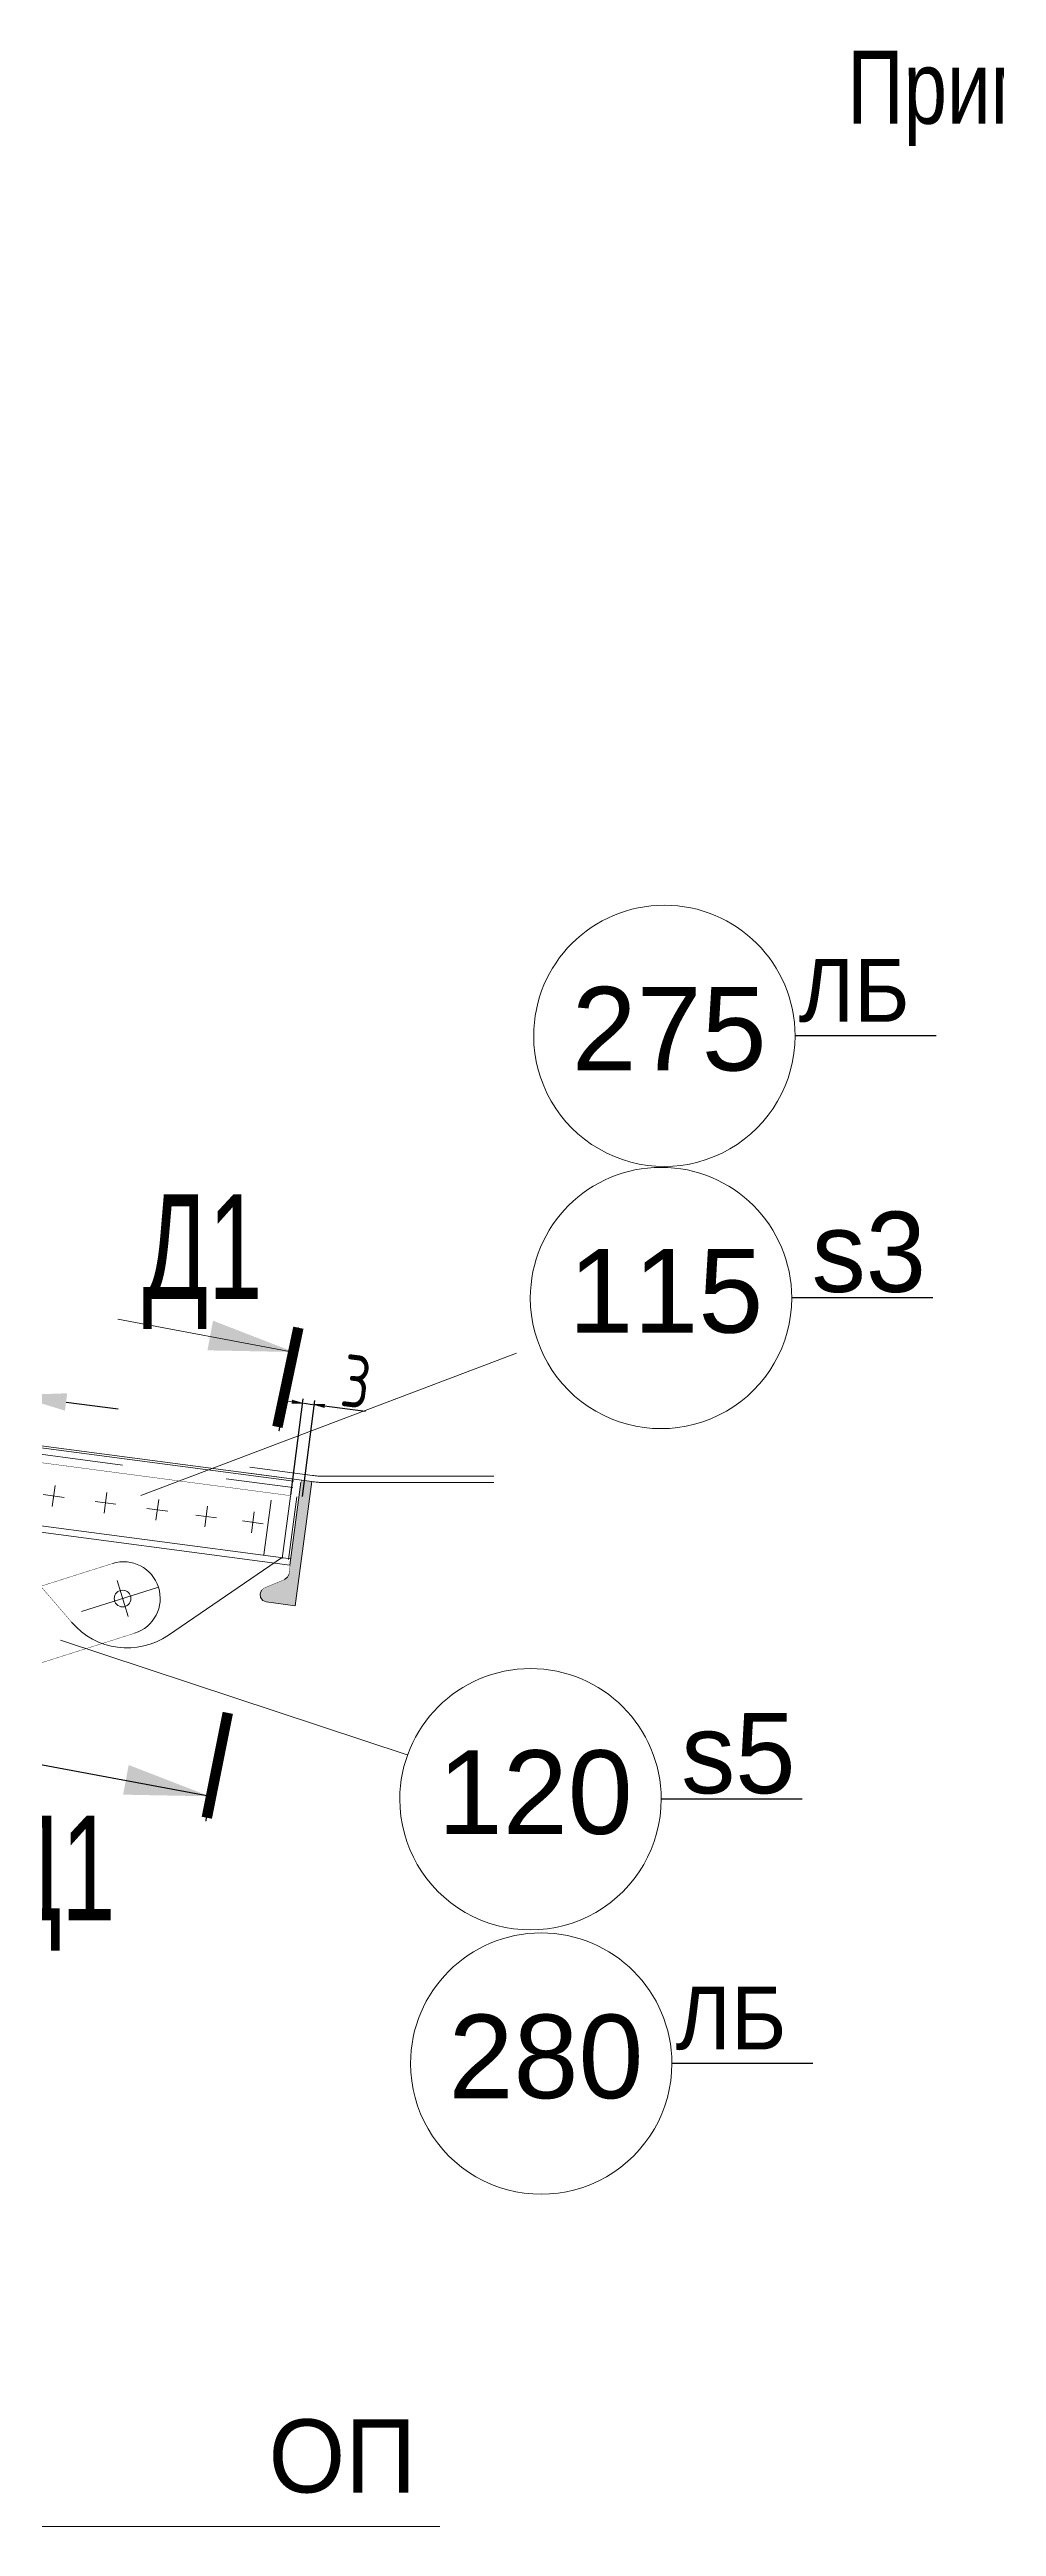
# Model space of a CAD drawing. Header units: millimetres. Extents: x 42007 to 66124, y -556 to 6894.
# Drawn here: x 61987 to 62440, y 3520 to 4705 of the extents above; entities that cross this region are included whole.
import ezdxf
from ezdxf.enums import TextEntityAlignment as Align

# ---------------------------------------------------------------- set-up
doc = ezdxf.new("R2010")
doc.units = ezdxf.units.MM
for name, pattern in [('K5LT32769', [0]), ('K5LT32782', [150, 100, -50]), ('K5LT32784', [95.25, 63.5, -31.75]), ('K5LT32790', [520, 450, -30, 10, -30]), ('K5LT_BASIC', [0]), ('K5LT_THIN', [0])]:
    doc.linetypes.add(name, pattern=pattern)
doc.layers.get('Defpoints').update_dxf_attribs({"color": 250})
doc.layers.add('pen_7', color=1, linetype='Continuous')
doc.styles.add('KDIMTEXTSTYLE', font='GOST_AU.SHX', dxfattribs={"width": 0.96, "oblique": 15, "height": 5})
doc.styles.add('style5', font='arial.ttf', dxfattribs={"height": 3})
doc.dimstyles.new('ISO-10', dxfattribs={"dimscale": 10, "dimtxt": 2.5, "dimasz": 2.5, "dimexe": 1.25, "dimexo": 0, "dimtad": 1, "dimdec": 0, "dimtxsty": 'Standard', "dimcen": 2.5, "dimclrd": 7, "dimclre": 7, "dimclrt": 6, "dimadec": 0, "dimazin": 0, "dimtfac": 1, "dimtdec": 0, "dimtmove": 0, "dimatfit": 3, "dimfxl": 1, "dimarcsym": 0})
doc.dimstyles.new('KDIMSTYLE (1.00)', dxfattribs={"dimtxt": 5, "dimasz": 1, "dimexe": 2, "dimexo": 0, "dimgap": 1, "dimtad": 1, "dimtxsty": 'KDIMTEXTSTYLE', "dimsah": 1, "dimcen": 0, "dimdle": 1, "dimadec": 0, "dimazin": 0, "dimtfac": 0.667, "dimtmove": 0, "dimatfit": 3, "dimfxl": 1, "dimtvp": 1, "dimtolj": 1, "dimtzin": 0, "dimarcsym": 0})

# ---------------------------------------------------------------- blocks, each defined once
blk = doc.blocks.new('KDIMARROW_02')
blk.add_hatch(color=0).paths.add_polyline_path([(4.5, 0), (5, 0.7), (0, 0), (5, -0.7)])
at = {"color": 0, "linetype": 'K5LT_THIN', "lineweight": 18}
for p, q in [((0, 0), (-1, 0)), ((5, 0.7), (0, 0)), ((0, 0), (5, -0.7)), ((0, 0), (7, 0)), ((4.5, 0), (5, 0.7)), ((5, -0.7), (4.5, 0))]:
    blk.add_line(p, q, dxfattribs=at)
blk = doc.blocks.new('*D444')
at = {"color": 0, "lineweight": -2, "transparency": 16777216}
for p, q in [((62102.5, 4013.6), (62108.4, 4059.6)), ((62108.1, 4012.9), (62114, 4058.9)), ((62109.1, 4057.5), (62112.7, 4057)), ((62113.7, 4056.9), (62138.3, 4053.7))]:
    blk.add_line(p, q, dxfattribs=at)
at = {"layer": 'Defpoints', "color": 0, "transparency": 16777216}
for p in [(62113.7, 4056.9), (62102.5, 4013.6), (62108.1, 4012.9)]:
    blk.add_point(p, dxfattribs=at)
at = {"color": 0, "lineweight": -2, "transparency": 16777216}
for p, rotation in [((62108.1, 4057.6), 172.6922035990746), ((62113.7, 4056.9), 352.6922035990746)]:
    blk.add_blockref('KDIMARROW_02', p, dxfattribs=dict(at, rotation=rotation))
at = {"color": 7, "transparency": 16777216, "insert": (62133.9, 4067.9), "char_height": 5, "attachment_point": 5, "rotation": 352.6922, "style": 'KDIMTEXTSTYLE'}
blk.add_mtext('\\A1;\\H25.0;\\W0.965;\\Q0;\\Q0;3\\H25.0;\\W0.965;\\Q0;', dxfattribs=at)
blk = doc.blocks.new('*D453')
at = {"color": 7, "lineweight": -2, "transparency": 16777216}
for p, q in [((61937.9, 4065.7), (61884.2, 4072.8)), ((61956.7, 4017.4), (61964.3, 4074.8)), ((61964.3, 4016.4), (61971.9, 4073.8)), ((61970.3, 4061.4), (61962.7, 4062.4)), ((61995.1, 4058.1), (62019.9, 4054.9))]:
    blk.add_line(p, q, dxfattribs=at)
at = {"color": 7, "transparency": 16777216}
for points in [[(61938.4, 4069.8), (61937.3, 4061.6), (61962.7, 4062.4)], [(61995.6, 4062.3), (61994.5, 4054), (61970.3, 4061.4)]]:
    blk.add_solid(points, dxfattribs=at)
at = {"layer": 'Defpoints', "color": 0, "transparency": 16777216}
for p in [(61962.7, 4062.4), (61956.7, 4017.4), (61964.3, 4016.4)]:
    blk.add_point(p, dxfattribs=at)
at = {"color": 6, "transparency": 16777216, "insert": (61901.1, 4089.5), "char_height": 25, "attachment_point": 5, "rotation": 352.4645}
blk.add_mtext('8', dxfattribs=at)

msp = doc.modelspace()

# ---------------------------------------------------------------- hatches: boundary and pattern name
for points in [[(62065.336, 4097.028), (62062.672, 4082.827), (62103.974, 4082.048)], [(62112.572, 4020.143), (62107.616, 4020.798), (62101.683, 3975.947), (62100.988, 3974.274), (62099.55, 3973.172), (62089.946, 3969.201), (62088.508, 3968.099), (62087.814, 3966.426), (62088.049, 3964.629), (62089.152, 3963.191), (62090.825, 3962.497), (62104.704, 3960.661)], [(62024.996, 3884.479), (62022.333, 3870.279), (62063.635, 3869.5)]]:
    msp.add_hatch(color=7).paths.add_polyline_path(points)

# ---------------------------------------------------------------- linework, layer by layer
at = {"color": 0}
for p, q in [((62411.206, 4233.299), (62343.716, 4233.299)), ((62409.592, 4107.886), (62342.103, 4107.886)), ((62347.175, 3868.065), (62279.685, 3868.065)), ((62352.288, 3741.634), (62284.799, 3741.634))]:
    msp.add_line(p, q, dxfattribs=at)
at = {"color": 7, "linetype": 'K5LT32769', "lineweight": 18}
for p, q in [((61031.111, 4162.1), (62103.941, 4020.183)), ((61031.242, 4163.092), (62104.072, 4021.175)), ((62102.525, 3983.048), (60984.6, 4130.931)), ((62102.131, 3980.074), (60984.6, 4127.904)), ((62104.431, 4081.871), (62019.81, 4097.744)), ((62210.489, 4081.414), (62030.753, 4013.351)), ((61989.786, 4018.106), (61988.474, 4008.192)), ((62082.572, 4024.019), (62112.572, 4020.05)), ((62082.966, 4026.993), (62112.966, 4023.024)), ((62107.377, 4019.729), (62102.131, 3980.074)), ((62104.704, 3960.661), (62112.572, 4020.143)), ((62116.077, 4022.692), (62199.572, 4022.692)), ((62116.077, 4019.692), (62199.572, 4019.692)), ((61984.173, 4013.805), (61994.087, 4012.493)), ((62008.957, 4010.526), (62018.871, 4009.215)), ((62014.57, 4014.827), (62013.258, 4004.914)), ((62033.741, 4007.248), (62043.655, 4005.936)), ((62039.354, 4011.549), (62038.042, 4001.635)), ((62062.744, 4008.27), (62061.432, 3998.357)), ((62085.049, 4005.504), (62083.737, 3995.591)), ((62057.131, 4003.969), (62067.045, 4002.658)), ((62079.436, 4001.203), (62089.35, 3999.892)), ((62098.5, 3983.89), (62044.041, 3946.635)), ((62024.719, 3955.496), (62019.461, 3972.711)), ((62100.988, 3974.274), (62099.55, 3973.172)), ((62101.683, 3975.947), (62100.988, 3974.274)), ((62088.508, 3968.099), (62087.814, 3966.426)), ((62087.814, 3966.426), (62088.049, 3964.629)), ((62088.049, 3964.629), (62089.152, 3963.191)), ((62089.152, 3963.191), (62090.825, 3962.497)), ((62090.825, 3962.497), (62104.704, 3960.661)), ((61992.406, 3944.173), (62158.12, 3889.279)), ((60565.271, 3520.192), (62173.793, 3520.192))]:
    msp.add_line(p, q, dxfattribs=at)
at = {"color": 7, "linetype": 'K5LT32782', "lineweight": 18}
for p, q in [((61030.717, 4159.126), (62103.548, 4017.209)), ((62098.433, 3983.232), (62102.459, 4013.151)), ((62101.406, 3982.832), (62105.432, 4012.751))]:
    msp.add_line(p, q, dxfattribs=at)
at = {"color": 7, "linetype": 'K5LT32790', "lineweight": 18}
msp.add_line((62093.092, 4011.167), (62089.58, 3985.091), dxfattribs=at)
at = {"color": 7, "linetype": 'K5LT32784', "lineweight": 18}
msp.add_line((61003.658, 3641.413), (62039.236, 3969.536), dxfattribs=at)
at = {"color": 7}
msp.add_line((62064.092, 3869.323), (61979.47, 3885.196), dxfattribs=at)
at = {"color": 0, "const_width": 5}
for points in [[(62106.174, 4093.66), (62096.134, 4046.229)], [(62072.403, 3909.406), (62062.362, 3859.238)]]:
    msp.add_lwpolyline(points, dxfattribs=at)
at = {"color": 5, "linetype": 'K5LT_BASIC', "true_color": 0x0000ff, "const_width": 0.6}
for points in [[(62106.179, 4093.801), (62096.872, 4044.185)], [(62061.887, 3857.57), (62071.194, 3907.186)]]:
    msp.add_lwpolyline(points, dxfattribs=at)
at = {"color": 7, "linetype": 'K5LT32769', "const_width": 0.18}
for points in [[(61958.712, 4032.334), (61954.748, 4002.867), (61997.705, 3952.746)], [(62112.572, 4020.143), (62107.616, 4020.798), (62101.683, 3975.947)], [(62017.291, 3980.871), (61929.103, 3952.94), (61939.673, 3919.569), (62027.859, 3947.511)], [(62099.55, 3973.172), (62089.946, 3969.201), (62088.508, 3968.099)]]:
    msp.add_lwpolyline(points, dxfattribs=at)
at = {"color": 7, "linetype": 'K5LT32790', "const_width": 0.18}
msp.add_lwpolyline([(61958.712, 4032.334), (62102.463, 4013.318), (62098.5, 3983.89)], dxfattribs=at)
at = {"color": 7, "linetype": 'K5LT32769', "lineweight": 18}
msp.add_circle((62022.09, 3964.103), 4, dxfattribs=at)
for centre, radius, start, end in [((62281.216, 4233.299), 62.5, 0, 179.999977), ((62281.216, 4233.299), 62.5, 179.999977, 0), ((62279.603, 4107.886), 62.5, 0, 179.999977), ((62279.603, 4107.886), 62.5, 179.999977, 0), ((62116.416, 4035.81), 16.132, 256.217007, 265.991996), ((62117.558, 4049.681), 27.049, 260.224434, 265.604348), ((62116.077, 4031.692), 12, 266.233307, 270), ((62116.077, 4031.692), 9, 266.23291, 270), ((62022.573, 3964.192), 17.498, 17.577445, 107.574038), ((62022.573, 3964.192), 17.498, 287.580704, 17.577435), ((62024.279, 3975.523), 35, 220.598797, 304.375373), ((62217.185, 3868.065), 62.5, 0, 179.999977), ((62217.185, 3868.065), 62.5, 179.999977, 0), ((62222.299, 3741.634), 62.5, 0, 179.999977), ((62222.299, 3741.634), 62.5, 179.999977, 0)]:
    msp.add_arc(centre, radius, start, end, dxfattribs=at)

# ---------------------------------------------------------------- texts
at = {"color": 7, "attachment_point": 1, "style": 'style5'}
for s, insert, char_height in [('{\\H14.58x;\\W0.765;Применить к 7, 9,11,13, 24, 26, 30шп.}', (62368.746, 4704.614), 2.4), ('\\H3.5;\\W0.965;\\Q15;\\Q0;\\H30.00;ЛБ', (62345.447, 4270.047), 3), ('\\H3.5;\\W0.965;\\Q15;\\Q0;\\W0.665;\\H50.00;Д1', (62031.607, 4157.458), 2.4), ('{\\H12.8x;\\W0.965;s3}', (62351.657, 4149.172), 3), ('{\\H12.8x;\\W0.965;s5}', (62289.24, 3909.351), 3), ('\\H3.5;\\W0.965;\\Q15;\\Q0;\\W0.665;\\H50.00;Д1', (61961.372, 3860.161), 2.4), ('\\H3.5;\\W0.965;\\Q15;\\Q0;\\H30.00;ЛБ', (62286.53, 3778.382), 3), ('\\H3.5;\\W0.965;\\Q15;\\Q0;\\H35.00;ОП', (62091.883, 3571.436), 2.4)]:
    msp.add_mtext(s, dxfattribs=dict(at, insert=insert, char_height=char_height))
at = {"layer": 'pen_7', "color": 2, "linetype": 'Continuous', "style": 'style5'}
for s, p in [('275', (62283.499, 4236.722)), ('115', (62281.885, 4111.309)), ('120', (62219.468, 3871.488)), ('280', (62224.582, 3745.056))]:
    msp.add_text(s, height=40, dxfattribs=at).set_placement(p, align=Align.MIDDLE_CENTER)

# ---------------------------------------------------------------- dimensions: what is measured, and where the dimension line sits
at = {"color": 0}
dim = msp.add_linear_dim(base=(61962.658, 4062.42), p1=(61964.346, 4016.428), p2=(61956.708, 4017.438), angle=172.464494, dimstyle='ISO-10', override={"dimfxl": 1.25}, dxfattribs=at)
dim.commit()
dim.dimension.update_dxf_attribs({"geometry": '*D453', "text_midpoint": (61898.633, 4070.89), "dimtype": 161})
at = {"color": 7}
dim = msp.add_linear_dim(base=(62113.739, 4056.892), p1=(62102.48, 4013.588), p2=(62108.093, 4012.869), angle=352.692204, text='\\H25.0;\\W0.965;\\Q0;\\Q0;3\\H25.0;\\W0.965;\\Q0;', dimstyle='KDIMSTYLE (1.00)', override={"dimexo": 0, "dimblk1": 'KDIMARROW_02', "dimblk2": 'KDIMARROW_02', "dimse1": 0, "dimse2": 0, "dimclrt": 7, "dimtolj": 1}, dxfattribs=at)
dim.commit()
dim.dimension.update_dxf_attribs({"geometry": '*D444', "text_midpoint": (62132.143, 4054.532), "dimtype": 161})

doc.saveas('drawing.dxf')
